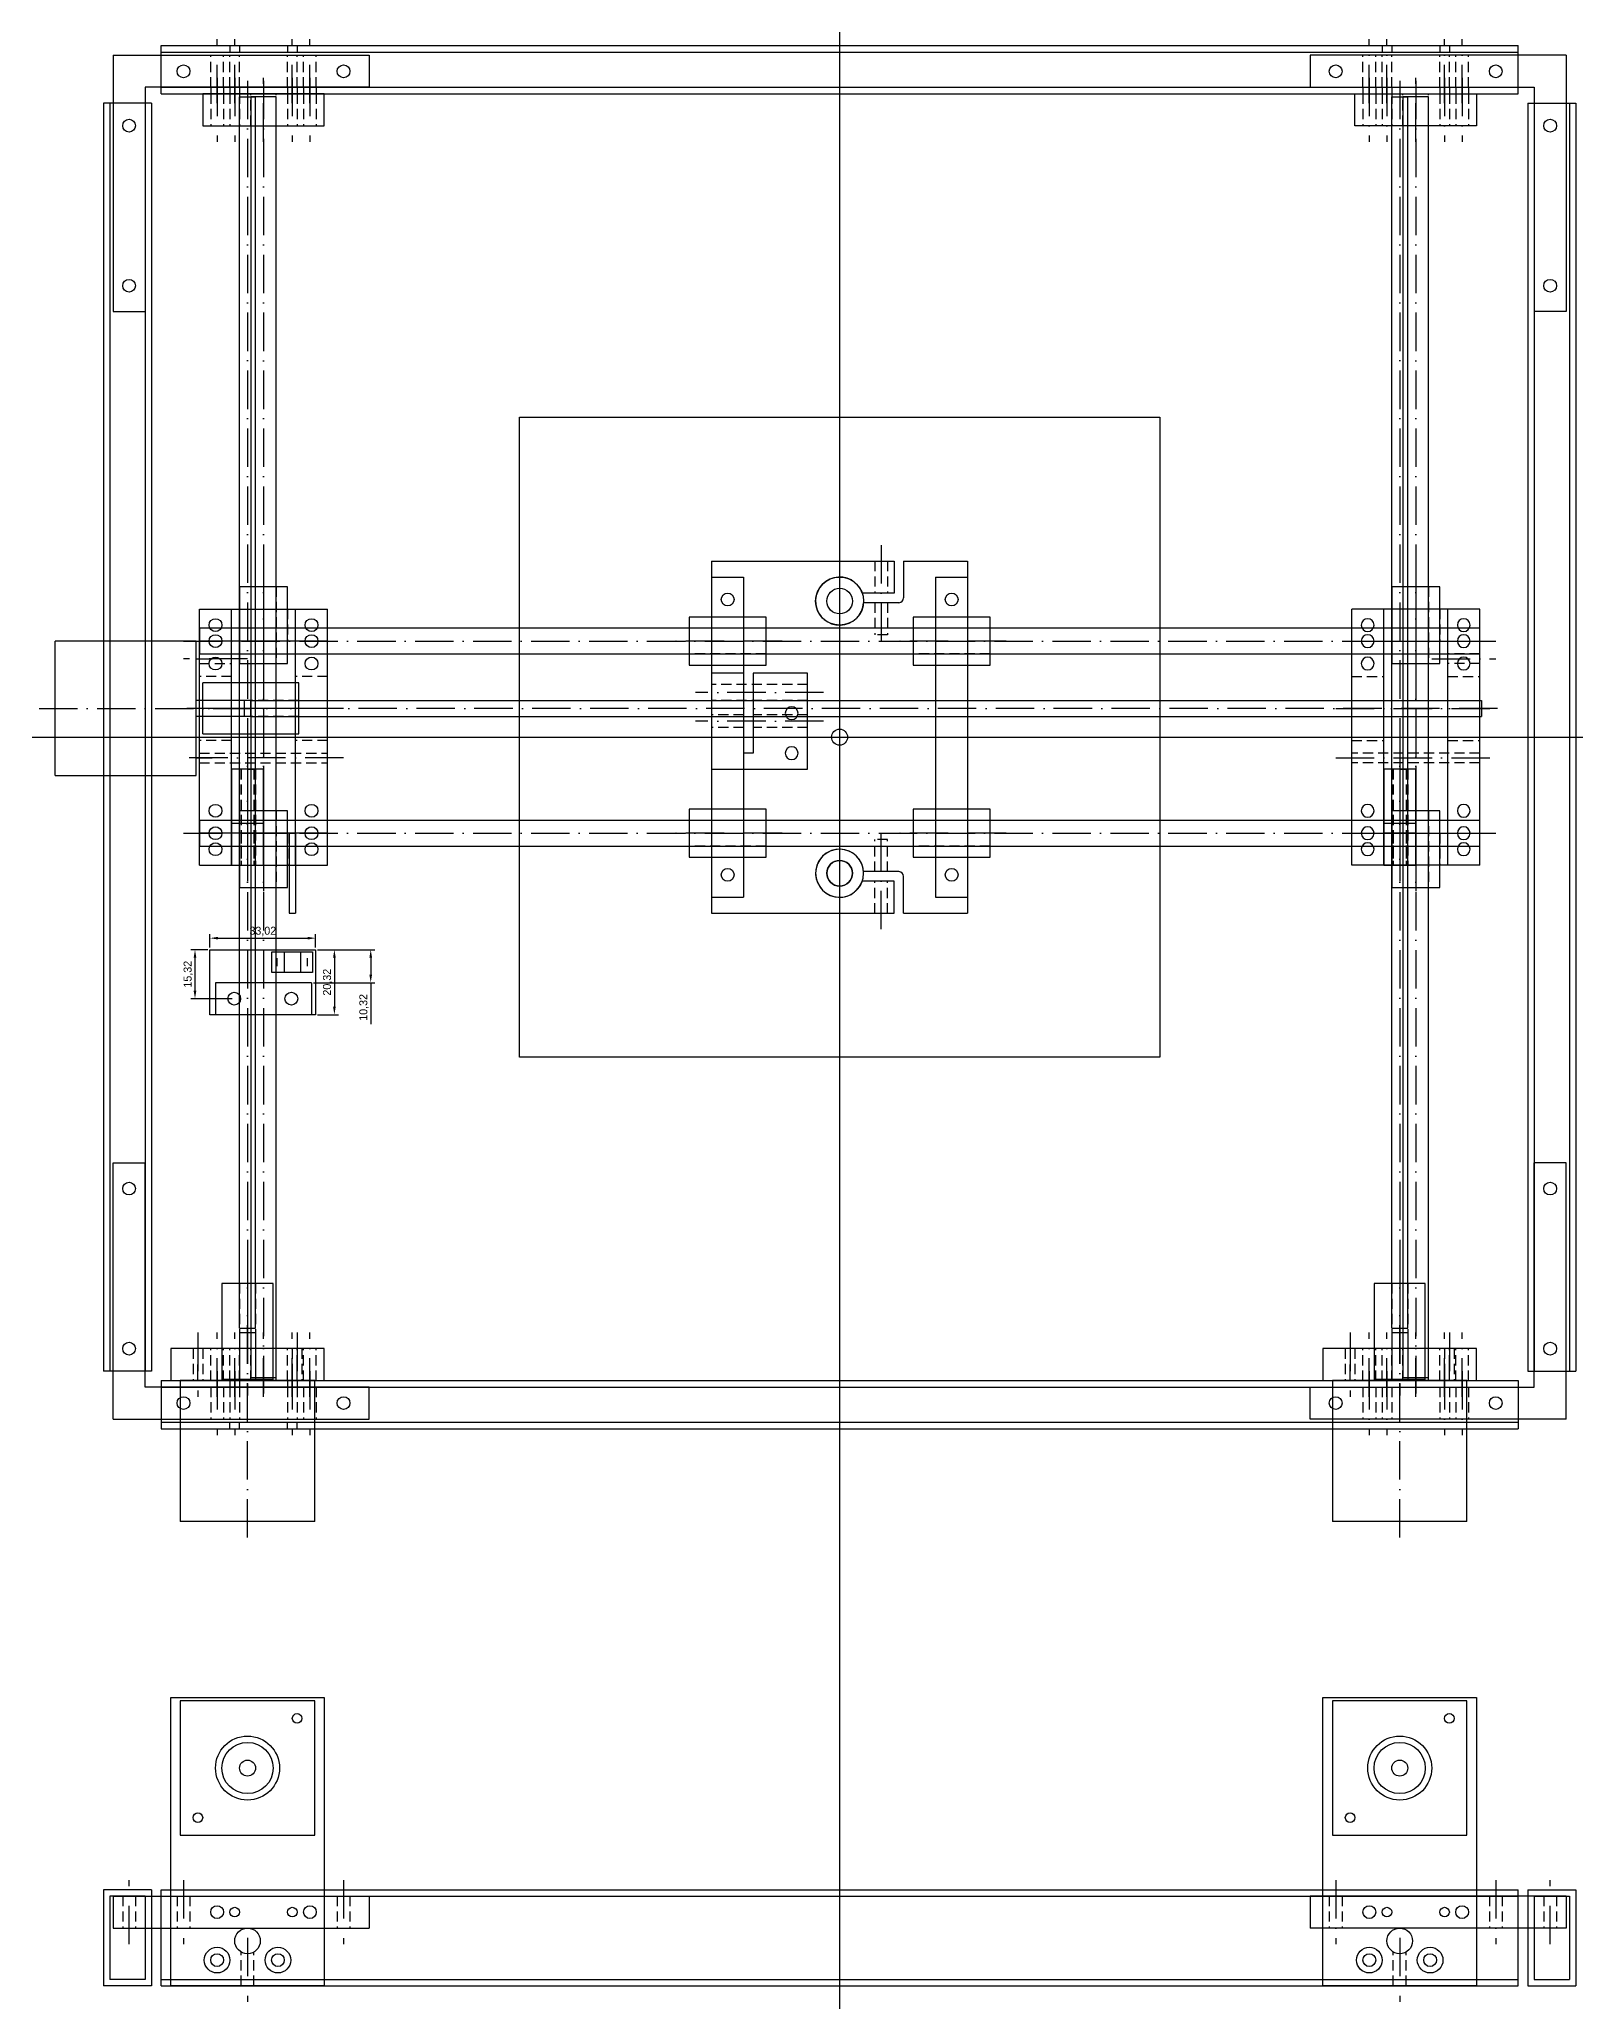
# Model space of a CAD drawing. Header units: millimetres. Extents: x -66 to 1186, y -195 to 418.
# Drawn here: x -66 to 414, y -195 to 418 of the extents above; entities that cross this region are included whole.
import ezdxf

# ---------------------------------------------------------------- set-up
doc = ezdxf.new("R2010")
doc.units = ezdxf.units.MM
doc.linetypes.add('ACAD_ISO10W100', pattern=[18, 12, -3, 0, -3])
doc.linetypes.add('HIDDEN2', pattern=[4.7625, 3.175, -1.5875])
for name, color, linetype in [('bearings', 242, 'Continuous'), ('bed', 10, 'Continuous'), ('clutches', 90, 'Continuous'), ('endstops', 210, 'Continuous'), ('endstops_plate', 200, 'Continuous'), ('frame', 31, 'Continuous'), ('frame_angles', 11, 'Continuous'), ('nuts', 182, 'Continuous'), ('rods', 34, 'Continuous'), ('screws', 51, 'Continuous'), ('steppers', 120, 'Continuous'), ('x_fix', 142, 'Continuous'), ('y_fix', 54, 'Continuous'), ('z_fix', 226, 'Continuous'), ('zx_fix', 86, 'Continuous')]:
    doc.layers.add(name, color=color, linetype=linetype)
doc.dimstyles.new('ISO-25', dxfattribs={"dimtxt": 2.5, "dimasz": 2.5, "dimexe": 1.25, "dimexo": 0.625, "dimtad": 1, "dimtxsty": 'Standard', "dimcen": 2.5, "dimadec": 0, "dimazin": 0, "dimtfac": 1, "dimtmove": 0, "dimatfit": 3, "dimfxl": 1, "dimarcsym": 0})

# ---------------------------------------------------------------- blocks, each defined once
blk = doc.blocks.new('rod')
at = {"layer": 'rods'}
for p, q in [((4, 0), (-4, 0)), ((-4, 0), (-4, -400)), ((4, -400), (4, 0)), ((-4, -400), (4, -400))]:
    blk.add_line(p, q, dxfattribs=at)
at = {"layer": 'rods', "linetype": 'ACAD_ISO10W100'}
blk.add_line((0, 5), (0, -405), dxfattribs=at)
blk = doc.blocks.new('bearing1')
at = {"layer": 'bearings', "linetype": 'ACAD_ISO10W100'}
blk.add_line((0, 17), (0, -17), dxfattribs=at)
at = {"layer": 'bearings'}
for p, q in [((7.5, 12), (-7.5, 12)), ((-7.5, 12), (-7.5, -12)), ((7.5, -12), (7.5, 12)), ((-7.5, -12), (7.5, -12))]:
    blk.add_line(p, q, dxfattribs=at)
at = {"layer": 'bearings', "linetype": 'HIDDEN2'}
for p, q in [((-4, 12), (-4, -12)), ((4, 12), (4, -12))]:
    blk.add_line(p, q, dxfattribs=at)
blk = doc.blocks.new('stepper')
at = {"layer": 'steppers'}
for p, q in [((0, -21), (0, 21)), ((44, 21), (0, 21)), ((44, -21), (44, 21)), ((44, 15.5), (49, 15.5)), ((59, 2.5), (44, 2.5)), ((59, 2.5), (59, -2.5)), ((59, -2.5), (44, -2.5)), ((44, -15.5), (49, -15.5)), ((0, -21), (44, -21))]:
    blk.add_line(p, q, dxfattribs=at)
at = {"layer": 'steppers', "linetype": 'ACAD_ISO10W100'}
blk.add_line((-5, 0), (64, 0), dxfattribs=at)
blk = doc.blocks.new('bearing2')
at = {"layer": 'bearings'}
for radius in [7.5, 4]:
    blk.add_circle((0, 0), radius, dxfattribs=at)
blk = doc.blocks.new('nut_top')
at = {"linetype": 'HIDDEN2'}
for p, q in [((-2.5, 30), (-2.5, 0)), ((2.5, 30), (2.5, 0))]:
    blk.add_line(p, q, dxfattribs=at)
blk.add_line((0, 30), (2.5, 30))
at = {"layer": 'nuts', "linetype": 'ACAD_ISO10W100'}
blk.add_line((0, 35), (0, -5), dxfattribs=at)
at = {"layer": 'nuts'}
for p, q in [((5, 30), (-5, 30)), ((-5, 30), (-5, 0)), ((5, 0), (5, 30)), ((5, 13), (-5, 13)), ((5, 10), (-5, 10)), ((-5, 0), (5, 0))]:
    blk.add_line(p, q, dxfattribs=at)
at = {"layer": 'nuts', "linetype": 'HIDDEN2'}
for p, q in [((-2, 30), (-2, 0)), ((2, 30), (2, 0))]:
    blk.add_line(p, q, dxfattribs=at)
blk = doc.blocks.new('screw_1')
at = {"linetype": 'ACAD_ISO10W100'}
blk.add_line((0, 389.64), (0, -5), dxfattribs=at)
at = {"layer": 'screws'}
for p, q in [((-2.5, 0), (-2.5, 384.64)), ((-2.5, 384.64), (2.5, 384.64)), ((2.5, 0), (2.5, 384.64)), ((-2.5, 0), (2.5, 0))]:
    blk.add_line(p, q, dxfattribs=at)
blk = doc.blocks.new('clutch')
at = {"layer": 'clutches', "linetype": 'ACAD_ISO10W100'}
blk.add_line((0, 35), (0, -5), dxfattribs=at)
at = {"layer": 'clutches'}
for p, q in [((8, 30), (-8, 30)), ((-8, 30), (-8, 0)), ((8, 0), (8, 30)), ((8, 0), (-8, 0))]:
    blk.add_line(p, q, dxfattribs=at)
at = {"layer": 'clutches', "linetype": 'HIDDEN2'}
for p, q in [((-2.5, 30), (-2.5, 0)), ((2.5, 30), (2.5, 0))]:
    blk.add_line(p, q, dxfattribs=at)
blk = doc.blocks.new('but_front')
at = {"layer": 'nuts', "linetype": 'ACAD_ISO10W100'}
for p, q in [((15, 35), (15, -5)), ((24, 35), (24, -5))]:
    blk.add_line(p, q, dxfattribs=at)
at = {"layer": 'nuts'}
for p, q in [((0, 0), (0, 30)), ((0, 30), (30, 30)), ((15, 30), (23, 30)), ((30, 30), (30, 13)), ((30, 13), (5, 13)), ((5, 13), (5, 13)), ((5, 13), (5, 10)), ((30, 10), (5, 10)), ((30, 10), (30, 0)), ((30, 0), (0, 0))]:
    blk.add_line(p, q, dxfattribs=at)
at = {"layer": 'nuts', "linetype": 'HIDDEN2'}
for p, q in [((13, 30), (13, 13)), ((17, 30), (17, 13)), ((21.5, 30), (21.5, 0)), ((26.5, 30), (26.5, 0)), ((13, 10), (13, 0)), ((17, 10), (17, 0))]:
    blk.add_line(p, q, dxfattribs=at)
at = {"layer": 'nuts'}
for centre in [(5, 25), (17.5, 25)]:
    blk.add_circle(centre, 2, dxfattribs=at)
blk = doc.blocks.new('bed_top')
at = {"layer": 'bed'}
for p, q in [((0, 200), (200, 200)), ((0, 0), (0, 200)), ((200, 200), (200, 0)), ((200, 0), (0, 0))]:
    blk.add_line(p, q, dxfattribs=at)
blk = doc.blocks.new('x_fix_top')
at = {"layer": 'x_fix'}
for p, q in [((-20, 80), (20, 80)), ((-20, 0), (-20, 80)), ((-10, 0), (-10, 80)), ((10, 0), (10, 80)), ((20, 0), (20, 80)), ((20, 70), (-20, 70)), ((20, 10), (-20, 10)), ((-20, 0), (-20, 10)), ((0, 10), (7.5, 10)), ((20, 0), (20, 10)), ((-20, 0), (20, 0))]:
    blk.add_line(p, q, dxfattribs=at)
at = {"layer": 'x_fix', "linetype": 'HIDDEN2'}
for p, q in [((-7.5, 80), (-7.5, 70)), ((7.5, 80), (7.5, 70)), ((-20, 66), (-10, 66)), ((-20, 63), (-10, 63)), ((-10, 59), (-20, 59)), ((20, 59), (10, 59)), ((-10, 39), (-20, 39)), ((20, 39), (10, 39)), ((-20, 35), (20, 35)), ((-20, 32), (20, 32)), ((-7.5, 10), (-7.5, 0)), ((7.5, 10), (7.5, 0))]:
    blk.add_line(p, q, dxfattribs=at)
at = {"layer": 'x_fix', "linetype": 'ACAD_ISO10W100'}
for p, q in [((0, 85), (0, -5)), ((-5, 64.5), (-25, 64.5)), ((25, 49), (-25, 49)), ((25, 33.5), (-25, 33.5))]:
    blk.add_line(p, q, dxfattribs=at)
at = {"layer": 'x_fix'}
for centre in [(-15, 75), (15, 75), (-15, 70), (15, 70), (-15, 63), (15, 63), (-15, 17), (15, 17), (-15, 10), (-15, 5), (15, 10), (15, 5)]:
    blk.add_circle(centre, 2, dxfattribs=at)
blk = doc.blocks.new('stepper2')
at = {"layer": 'steppers'}
for p, q in [((21, 21), (-21, 21)), ((-21, 21), (-21, -21)), ((21, -21), (21, 21)), ((-21, -21), (21, -21))]:
    blk.add_line(p, q, dxfattribs=at)
for centre, radius in [((15.5, 15.5), 1.5), ((0, 0), 2.5), ((-15.5, -15.5), 1.5)]:
    blk.add_circle(centre, radius, dxfattribs=at)
blk = doc.blocks.new('*D52')
at = {"layer": 'endstops_plate', "color": 0, "lineweight": -2}
for p, q in [((20.91, 133.62), (27.39, 133.62)), ((26.14, 131.12), (26.14, 115.8)), ((20.91, 113.3), (27.39, 113.3))]:
    blk.add_line(p, q, dxfattribs=at)
at = {"layer": 'endstops_plate', "color": 0}
for points in [[(25.73, 131.12), (26.56, 131.12), (26.14, 133.62)], [(25.73, 115.8), (26.56, 115.8), (26.14, 113.3)]]:
    blk.add_solid(points, dxfattribs=at)
at = {"layer": 'endstops_plate', "color": 0, "insert": (24.06, 123.46), "char_height": 2.5, "attachment_point": 5, "rotation": 90}
blk.add_mtext('20,32', dxfattribs=at)
blk = doc.blocks.new('*D53')
at = {"layer": 'endstops_plate', "color": 0, "lineweight": -2}
for p, q in [((-13.36, 133.62), (-18.66, 133.62)), ((-17.41, 131.12), (-17.41, 120.8)), ((-5.77, 118.3), (-18.66, 118.3))]:
    blk.add_line(p, q, dxfattribs=at)
at = {"layer": 'endstops_plate', "color": 0}
for points in [[(-17.83, 131.12), (-16.99, 131.12), (-17.41, 133.62)], [(-17.83, 120.8), (-16.99, 120.8), (-17.41, 118.3)]]:
    blk.add_solid(points, dxfattribs=at)
at = {"layer": 'endstops_plate', "color": 0, "insert": (-19.49, 125.96), "char_height": 2.5, "attachment_point": 5, "rotation": 90}
blk.add_mtext('15,32', dxfattribs=at)
blk = doc.blocks.new('*D54')
at = {"layer": 'endstops_plate', "color": 0, "lineweight": -2}
for p, q in [((-12.73, 134.25), (-12.73, 138.47)), ((-10.23, 137.22), (17.79, 137.22)), ((20.29, 134.25), (20.29, 138.47))]:
    blk.add_line(p, q, dxfattribs=at)
at = {"layer": 'endstops_plate', "color": 0}
for points in [[(-10.23, 137.64), (-10.23, 136.81), (-12.73, 137.22)], [(17.79, 137.64), (17.79, 136.81), (20.29, 137.22)]]:
    blk.add_solid(points, dxfattribs=at)
at = {"layer": 'endstops_plate', "color": 0, "insert": (3.78, 139.31), "char_height": 2.5, "attachment_point": 5}
blk.add_mtext('33,02', dxfattribs=at)
blk = doc.blocks.new('*D55')
at = {"layer": 'endstops_plate', "color": 0, "lineweight": -2}
for p, q in [((20.91, 133.62), (38.74, 133.62)), ((37.49, 131.12), (37.49, 125.8)), ((19.62, 123.3), (38.74, 123.3)), ((37.49, 123.3), (37.49, 110.39))]:
    blk.add_line(p, q, dxfattribs=at)
at = {"layer": 'endstops_plate', "color": 0}
for points in [[(37.08, 131.12), (37.91, 131.12), (37.49, 133.62)], [(37.08, 125.8), (37.91, 125.8), (37.49, 123.3)]]:
    blk.add_solid(points, dxfattribs=at)
at = {"layer": 'endstops_plate', "color": 0, "insert": (35.41, 115.59), "char_height": 2.5, "attachment_point": 5, "rotation": 90}
blk.add_mtext('10,32', dxfattribs=at)

msp = doc.modelspace()

# ---------------------------------------------------------------- linework, layer by layer
for p, direction in [((184, 234), (0, -1)), ((0, 200), (1, 0))]:
    msp.add_xline(p, direction)
at = {"layer": 'clutches'}
for centre in [(-1, -122), (359, -122)]:
    msp.add_circle(centre, 8, dxfattribs=at)
at = {"layer": 'endstops'}
for p, q in [((12, 170), (12, 144.999)), ((12, 170), (14, 170)), ((14, 170), (14, 144.999)), ((12, 144.999), (14, 144.999)), ((6.65, 132.933), (19.35, 132.933)), ((6.65, 126.533), (6.65, 132.933)), ((8.25, 128.463), (8.25, 131.003)), ((10.45, 132.933), (10.45, 126.533)), ((15.55, 132.933), (15.55, 126.533)), ((17.75, 128.463), (17.75, 131.003)), ((19.35, 132.933), (19.35, 126.533)), ((-11, 123.303), (-11, 113.303)), ((19, 123.303), (-11, 123.303)), ((19.35, 126.533), (6.65, 126.533)), ((19, 123.303), (19, 113.303)), ((19, 113.303), (-11, 113.303))]:
    msp.add_line(p, q, dxfattribs=at)
for centre in [(-5.14, 118.303), (12.7, 118.303)]:
    msp.add_circle(centre, 2, dxfattribs=at)
at = {"layer": 'endstops_plate'}
for p, q in [((-12.73, 133.623), (20.29, 133.623)), ((-12.73, 113.303), (-12.73, 133.623)), ((20.29, 133.623), (20.29, 113.303)), ((20.29, 113.303), (-12.73, 113.303))]:
    msp.add_line(p, q, dxfattribs=at)
at = {"layer": 'frame'}
for p, q in [((-28, 401), (-28, 416)), ((-28, 416), (396, 416)), ((-28, 414), (396, 414)), ((-6.5, 416), (-6.5, 414)), ((-3.5, 416), (-3.5, 414)), ((11.5, 416), (11.5, 414)), ((14.5, 416), (14.5, 414)), ((353.5, 416), (353.5, 414)), ((356.5, 416), (356.5, 414)), ((371.5, 416), (371.5, 414)), ((374.5, 416), (374.5, 414)), ((396, 401), (396, 416)), ((-28, 403), (396, 403)), ((-28, 401), (396, 401)), ((-12.5, 403), (-12.5, 401)), ((-8.5, 403), (-8.5, 401)), ((-6.5, 403), (-6.5, 401)), ((-3.5, 403), (-3.5, 401)), ((11.5, 403), (11.5, 401)), ((14.5, 403), (14.5, 401)), ((16.5, 403), (16.5, 401)), ((20.5, 403), (20.5, 401)), ((347.5, 403), (347.5, 401)), ((351.5, 403), (351.5, 401)), ((353.5, 403), (353.5, 401)), ((356.5, 403), (356.5, 401)), ((371.5, 403), (371.5, 401)), ((374.5, 403), (374.5, 401)), ((376.5, 403), (376.5, 401)), ((380.5, 403), (380.5, 401)), ((-31, 398), (-46, 398)), ((-46, 398), (-46, 2)), ((-44, 398), (-44, 2)), ((-33, 398), (-33, 2)), ((-31, 398), (-31, 2)), ((399, 398), (399, 2)), ((399, 398), (414, 398)), ((401, 398), (401, 2)), ((412, 398), (412, 2)), ((414, 398), (414, 2)), ((-31, 2), (-46, 2)), ((399, 2), (414, 2)), ((-28, -1), (396, -1)), ((-28, -1), (-28, -16)), ((-28, -3), (396, -3)), ((-6.5, -1), (-6.5, -3)), ((-3.5, -1), (-3.5, -3)), ((11.5, -1), (11.5, -3)), ((14.5, -1), (14.5, -3)), ((396, -1), (396, -16)), ((-28, -14), (396, -14)), ((-28, -16), (396, -16)), ((-6.5, -16), (-6.5, -14)), ((-3.5, -16), (-3.5, -14)), ((11.5, -16), (11.5, -14)), ((14.5, -16), (14.5, -14)), ((-31, -160), (-46, -160)), ((-46, -160), (-46, -190)), ((-33, -162), (-44, -162)), ((-44, -162), (-44, -188)), ((-33, -162), (-33, -188)), ((-31, -160), (-31, -190)), ((-28, -190), (-28, -160)), ((-28, -160), (396, -160)), ((-28, -162), (396, -162)), ((396, -190), (396, -160)), ((399, -160), (414, -160)), ((399, -160), (399, -190)), ((401, -162), (412, -162)), ((401, -162), (401, -188)), ((412, -162), (412, -188)), ((414, -160), (414, -190)), ((-31, -190), (-46, -190)), ((-33, -188), (-44, -188)), ((-28, -188), (396, -188)), ((-28, -190), (396, -190)), ((399, -190), (414, -190)), ((401, -188), (412, -188))]:
    msp.add_line(p, q, dxfattribs=at)
for centre, radius in [((-21, 408), 2), ((29, 408), 2), ((339, 408), 2), ((389, 408), 2), ((-38, 391), 2), ((406, 391), 2), ((-38, 341), 2), ((406, 341), 2), ((-38, 59), 2), ((406, 59), 2), ((-38, 9), 2), ((406, 9), 2), ((-21, -8), 2), ((29, -8), 2), ((339, -8), 2), ((389, -8), 2), ((-10.5, -182), 4), ((8.5, -182), 4), ((349.5, -182), 4), ((368.5, -182), 4)]:
    msp.add_circle(centre, radius, dxfattribs=at)
at = {"layer": 'frame_angles', "linetype": 'ACAD_ISO10W100'}
for p, q in [((-10.5, 398), (-10.5, 418)), ((-5, 398), (-5, 418)), ((13, 398), (13, 418)), ((18.5, 398), (18.5, 418)), ((349.5, 398), (349.5, 418)), ((355, 398), (355, 418)), ((373, 398), (373, 418)), ((378.5, 398), (378.5, 418)), ((-10.5, 2), (-10.5, -18)), ((-5, 2), (-5, -18)), ((13, 2), (13, -18)), ((18.5, 2), (18.5, -18)), ((349.5, 2), (349.5, -18)), ((355, 2), (355, -18)), ((373, 2), (373, -18)), ((378.5, 2), (378.5, -18)), ((-38, -177), (-38, -157)), ((-21, -157), (-21, -177)), ((29, -157), (29, -177)), ((339, -157), (339, -177)), ((389, -157), (389, -177)), ((406, -177), (406, -157))]:
    msp.add_line(p, q, dxfattribs=at)
at = {"layer": 'frame_angles'}
for p, q in [((-43, 413), (37, 413)), ((-43, 413), (-43, 333)), ((37, 413), (37, 403)), ((411, 413), (331, 413)), ((331, 413), (331, 403)), ((411, 413), (411, 333)), ((37, 403), (-33, 403)), ((-33, 403), (-33, 333)), ((331, 403), (401, 403)), ((401, 403), (401, 333)), ((-43, 333), (-33, 333)), ((411, 333), (401, 333)), ((-43, -13), (-43, 67)), ((-43, 67), (-33, 67)), ((-33, -3), (-33, 67)), ((401, -3), (401, 67)), ((411, 67), (401, 67)), ((411, -13), (411, 67)), ((37, -3), (-33, -3)), ((37, -13), (37, -3)), ((331, -3), (401, -3)), ((331, -13), (331, -3)), ((-43, -13), (37, -13)), ((411, -13), (331, -13)), ((-43, -162), (37, -162)), ((-43, -162), (-43, -172)), ((37, -162), (37, -172)), ((411, -162), (331, -162)), ((331, -162), (331, -172)), ((411, -162), (411, -172)), ((-43, -172), (37, -172)), ((411, -172), (331, -172))]:
    msp.add_line(p, q, dxfattribs=at)
at = {"layer": 'frame_angles', "linetype": 'HIDDEN2'}
for p, q in [((-12.5, 403), (-12.5, 413)), ((-8.5, 403), (-8.5, 413)), ((-6.5, 403), (-6.5, 413)), ((-3.5, 403), (-3.5, 413)), ((11.5, 403), (11.5, 413)), ((14.5, 403), (14.5, 413)), ((16.5, 403), (16.5, 413)), ((20.5, 403), (20.5, 413)), ((347.5, 403), (347.5, 413)), ((351.5, 403), (351.5, 413)), ((353.5, 403), (353.5, 413)), ((356.5, 403), (356.5, 413)), ((371.5, 403), (371.5, 413)), ((374.5, 403), (374.5, 413)), ((376.5, 403), (376.5, 413)), ((380.5, 403), (380.5, 413)), ((-12.5, -3), (-12.5, -13)), ((-8.5, -3), (-8.5, -13)), ((-6.5, -3), (-6.5, -13)), ((-3.5, -3), (-3.5, -13)), ((11.5, -3), (11.5, -13)), ((14.5, -3), (14.5, -13)), ((16.5, -3), (16.5, -13)), ((20.5, -3), (20.5, -13)), ((347.5, -3), (347.5, -13)), ((351.5, -3), (351.5, -13)), ((353.5, -3), (353.5, -13)), ((356.5, -3), (356.5, -13)), ((371.5, -3), (371.5, -13)), ((374.5, -3), (374.5, -13)), ((376.5, -3), (376.5, -13)), ((380.5, -3), (380.5, -13)), ((-40, -162), (-40, -172)), ((-36, -162), (-36, -172)), ((-33, -162), (-33, -172)), ((-23, -162), (-23, -172)), ((-19, -162), (-19, -172)), ((27, -162), (27, -172)), ((31, -162), (31, -172)), ((337, -162), (337, -172)), ((341, -162), (341, -172)), ((387, -162), (387, -172)), ((391, -162), (391, -172)), ((401, -162), (401, -172)), ((404, -162), (404, -172)), ((408, -162), (408, -172))]:
    msp.add_line(p, q, dxfattribs=at)
at = {"layer": 'frame_angles'}
for centre, radius in [((-21, 408), 2), ((29, 408), 2), ((339, 408), 2), ((389, 408), 2), ((-38, 391), 2), ((406, 391), 2), ((-38, 341), 2), ((406, 341), 2), ((-38, 59), 2), ((406, 59), 2), ((-38, 9), 2), ((406, 9), 2), ((-21, -8), 2), ((29, -8), 2), ((339, -8), 2), ((389, -8), 2), ((-10.5, -167), 2), ((-5, -167), 1.5), ((13, -167), 1.5), ((18.5, -167), 2), ((349.5, -167), 2), ((355, -167), 1.5), ((373, -167), 1.5), ((378.5, -167), 2)]:
    msp.add_circle(centre, radius, dxfattribs=at)
at = {"layer": 'nuts', "linetype": 'HIDDEN2'}
for p, q in [((-3, 170), (-3, 160)), ((1, 170), (1, 160)), ((357, 170), (357, 160)), ((361, 170), (361, 160))]:
    msp.add_line(p, q, dxfattribs=at)
at = {"layer": 'rods'}
for centre in [(184, 242.5), (184, 157.5)]:
    msp.add_circle(centre, 4, dxfattribs=at)
at = {"layer": 'screws'}
msp.add_circle((184, 200), 2.5, dxfattribs=at)
at = {"layer": 'y_fix', "linetype": 'ACAD_ISO10W100'}
for p, q in [((-10.5, 406), (-10.5, 386)), ((-5, 406), (-5, 386)), ((4, 386), (4, 406)), ((13, 406), (13, 386)), ((18.5, 406), (18.5, 386)), ((349.5, 406), (349.5, 386)), ((355, 406), (355, 386)), ((364, 386), (364, 406)), ((373, 406), (373, 386)), ((378.5, 406), (378.5, 386)), ((-16.5, 14), (-16.5, -6)), ((-10.5, -6), (-10.5, 14)), ((-5, -6), (-5, 14)), ((4, -6), (4, 14)), ((13, -6), (13, 14)), ((14.5, 14), (14.5, -6)), ((18.5, -6), (18.5, 14)), ((343.5, 14), (343.5, -6)), ((349.5, -6), (349.5, 14)), ((355, -6), (355, 14)), ((364, -6), (364, 14)), ((373, -6), (373, 14)), ((374.5, 14), (374.5, -6)), ((378.5, -6), (378.5, 14)), ((-1, -175), (-1, -195)), ((359, -175), (359, -195))]:
    msp.add_line(p, q, dxfattribs=at)
at = {"layer": 'y_fix'}
for p, q in [((23, 401), (-15, 401)), ((-15, 401), (-15, 391)), ((23, 391), (23, 401)), ((345, 391), (345, 401)), ((345, 401), (383, 401)), ((383, 401), (383, 391)), ((-15, 391), (23, 391)), ((383, 391), (345, 391)), ((23, 9), (-25, 9)), ((-25, 9), (-25, -1)), ((23, -1), (23, 9)), ((383, 9), (335, 9)), ((335, 9), (335, -1)), ((383, -1), (383, 9)), ((-25, -1), (23, -1)), ((335, -1), (383, -1)), ((-25, -100), (23, -100)), ((-25, -190), (-25, -100)), ((23, -100), (23, -190)), ((335, -100), (383, -100)), ((335, -190), (335, -100)), ((383, -100), (383, -190)), ((23, -190), (-25, -190)), ((1, -190), (1, -190)), ((383, -190), (335, -190))]:
    msp.add_line(p, q, dxfattribs=at)
at = {"layer": 'y_fix', "linetype": 'HIDDEN2'}
for p, q in [((-12.5, 401), (-12.5, 391)), ((-8.5, 401), (-8.5, 391)), ((-6.5, 401), (-6.5, 391)), ((-3.5, 401), (-3.5, 391)), ((0, 391), (0, 401)), ((8, 391), (8, 401)), ((11.5, 401), (11.5, 391)), ((14.5, 401), (14.5, 391)), ((16.5, 401), (16.5, 391)), ((20.5, 401), (20.5, 391)), ((347.5, 401), (347.5, 391)), ((351.5, 401), (351.5, 391)), ((353.5, 401), (353.5, 391)), ((356.5, 401), (356.5, 391)), ((360, 391), (360, 401)), ((368, 391), (368, 401)), ((371.5, 401), (371.5, 391)), ((374.5, 401), (374.5, 391)), ((376.5, 401), (376.5, 391)), ((380.5, 401), (380.5, 391)), ((-18, 9), (-18, -1)), ((-15, 9), (-15, -1)), ((-12.5, -1), (-12.5, 9)), ((-8.5, -1), (-8.5, 9)), ((-6.5, -1), (-6.5, 9)), ((-3.5, -1), (-3.5, 9)), ((0, -1), (0, 9)), ((8, -1), (8, 9)), ((11.5, -1), (11.5, 9)), ((13, 9), (13, -1)), ((14.5, -1), (14.5, 9)), ((16, 9), (16, -1)), ((16.5, -1), (16.5, 9)), ((20.5, -1), (20.5, 9)), ((342, 9), (342, -1)), ((345, 9), (345, -1)), ((347.5, -1), (347.5, 9)), ((351.5, -1), (351.5, 9)), ((353.5, -1), (353.5, 9)), ((356.5, -1), (356.5, 9)), ((360, -1), (360, 9)), ((368, -1), (368, 9)), ((371.5, -1), (371.5, 9)), ((373, 9), (373, -1)), ((374.5, -1), (374.5, 9)), ((376, 9), (376, -1)), ((376.5, -1), (376.5, 9)), ((380.5, -1), (380.5, 9)), ((-3, -190), (-3, -179.464)), ((1, -190), (1, -179.464)), ((357, -190), (357, -179.464)), ((361, -190), (361, -179.464))]:
    msp.add_line(p, q, dxfattribs=at)
at = {"layer": 'y_fix'}
for centre, radius in [((14.5, -106.5), 1.5), ((374.5, -106.5), 1.5), ((-1, -122), 10), ((359, -122), 10), ((-16.5, -137.5), 1.5), ((343.5, -137.5), 1.5), ((-1, -176), 4), ((359, -176), 4), ((-10.5, -182), 2), ((8.5, -182), 2), ((349.5, -182), 2), ((368.5, -182), 2)]:
    msp.add_circle(centre, radius, dxfattribs=at)
at = {"layer": 'zx_fix', "linetype": 'ACAD_ISO10W100'}
for p, q in [((197, 260), (197, 227)), ((197, 140), (197, 173))]:
    msp.add_line(p, q, dxfattribs=at)
at = {"layer": 'zx_fix'}
for p, q in [((144, 255), (144, 145)), ((144, 255), (201, 255)), ((197, 255), (199, 255)), ((201, 255), (201, 245)), ((204, 255), (204, 243.5)), ((204, 255), (224, 255)), ((224, 255), (224, 145)), ((144, 250), (154, 250)), ((144, 250), (144, 243)), ((154, 250), (154, 150)), ((214, 250), (224, 250)), ((214, 250), (214, 150)), ((201, 245), (191.071, 245)), ((202.5, 242), (191.483, 242)), ((201, 155), (191.071, 155)), ((202.5, 158), (191.483, 158)), ((201, 145), (201, 155)), ((204, 145), (204, 156.5)), ((144, 150), (154, 150)), ((214, 150), (224, 150)), ((144, 145), (201, 145)), ((197, 145), (199, 145)), ((204, 145), (224, 145))]:
    msp.add_line(p, q, dxfattribs=at)
at = {"layer": 'zx_fix', "linetype": 'HIDDEN2'}
for p, q in [((195, 255), (195, 245)), ((199, 255), (199, 245)), ((195, 242), (195, 232)), ((199, 242), (199, 232)), ((199, 232), (195, 232)), ((195, 158), (195, 168)), ((199, 168), (195, 168)), ((199, 158), (199, 168)), ((195, 145), (195, 155)), ((199, 145), (199, 155))]:
    msp.add_line(p, q, dxfattribs=at)
at = {"layer": 'zx_fix'}
for centre in [(149, 243), (219, 243), (149, 157), (219, 157)]:
    msp.add_circle(centre, 2, dxfattribs=at)
for centre, radius, start, end in [((184, 242.5), 7.5, 19.471221, 356.177446), ((202.5, 243.5), 1.5, 270, 0), ((184, 157.5), 7.5, 3.822554, 340.528779), ((202.5, 156.5), 1.5, 0, 90)]:
    msp.add_arc(centre, radius, start, end, dxfattribs=at)

# ---------------------------------------------------------------- block references
at = {"layer": 'bearings'}
for name, p in [('bearing1', (4, 235)), ('bearing1', (364, 235)), ('bearing2', (184, 242.5)), ('bearing1', (4, 165)), ('bearing1', (364, 165))]:
    msp.add_blockref(name, p, dxfattribs=at)
at = {"layer": 'bearings', "rotation": 270}
for p in [(149, 230), (219, 230), (149, 170), (219, 170)]:
    msp.add_blockref('bearing1', p, dxfattribs=at)
at = {"layer": 'bearings', "xscale": -1, "rotation": 180}
msp.add_blockref('bearing2', (184, 157.5), dxfattribs=at)
at = {"layer": 'nuts', "xscale": -1, "rotation": 270}
msp.add_blockref('but_front', (144, 190), dxfattribs=at)
at = {"layer": 'nuts'}
for p in [(-1, 160), (359, 160)]:
    msp.add_blockref('nut_top', p, dxfattribs=at)
at = {"layer": 'screws'}
for p in [(-1, 15.364), (359, 15.364)]:
    msp.add_blockref('screw_1', p, dxfattribs=at)
at = {"layer": 'screws', "rotation": 270}
msp.add_blockref('screw_1', (-0.074, 209), dxfattribs=at)
at = {"layer": 'steppers'}
for name, p in [('stepper', (-61.074, 209)), ('stepper2', (-1, -122)), ('stepper2', (359, -122))]:
    msp.add_blockref(name, p, dxfattribs=at)
at = {"layer": 'steppers', "rotation": 90}
for p in [(-1, -45), (359, -45)]:
    msp.add_blockref('stepper', p, dxfattribs=at)
at = {"layer": 'x_fix'}
msp.add_blockref('x_fix_top', (4, 160), dxfattribs=at)
at = {"layer": 'x_fix', "xscale": -1}
msp.add_blockref('x_fix_top', (364, 160), dxfattribs=at)
at = {"layer": 'y_fix'}
for name, p in [('rod', (4, 400)), ('rod', (364, 400)), ('clutch', (-1, -0.636)), ('clutch', (359, -0.636))]:
    msp.add_blockref(name, p, dxfattribs=at)
for name, p, rotation in [('rod', (-16, 230), 90), ('clutch', (-15, 209), 270), ('rod', (-16, 170), 90)]:
    msp.add_blockref(name, p, dxfattribs=dict(at, rotation=rotation))
at = {"layer": 'z_fix'}
msp.add_blockref('bed_top', (84, 100), dxfattribs=at)

# ---------------------------------------------------------------- dimensions: what is measured, and where the dimension line sits
at = {"layer": 'endstops_plate'}
dim = msp.add_linear_dim(base=(20.29, 137.222), p1=(-12.73, 133.623), p2=(20.29, 133.623), dimstyle='ISO-25', dxfattribs=at)
dim.commit()
dim.dimension.update_dxf_attribs({"geometry": '*D54', "text_midpoint": (3.78, 139.305)})
for base, p1, p2, picture, middle in [((-17.411, 118.303), (-12.73, 133.623), (-5.14, 118.303), '*D53', (-19.494, 125.963)), ((37.492, 123.303), (20.29, 133.623), (19, 123.303), '*D55', (35.408, 115.595)), ((26.142, 113.303), (20.29, 133.623), (20.29, 113.303), '*D52', (24.059, 123.463))]:
    dim = msp.add_linear_dim(base=base, p1=p1, p2=p2, angle=90, dimstyle='ISO-25', dxfattribs=at)
    dim.commit()
    dim.dimension.update_dxf_attribs({"geometry": picture, "text_midpoint": middle})

doc.saveas('drawing.dxf')
